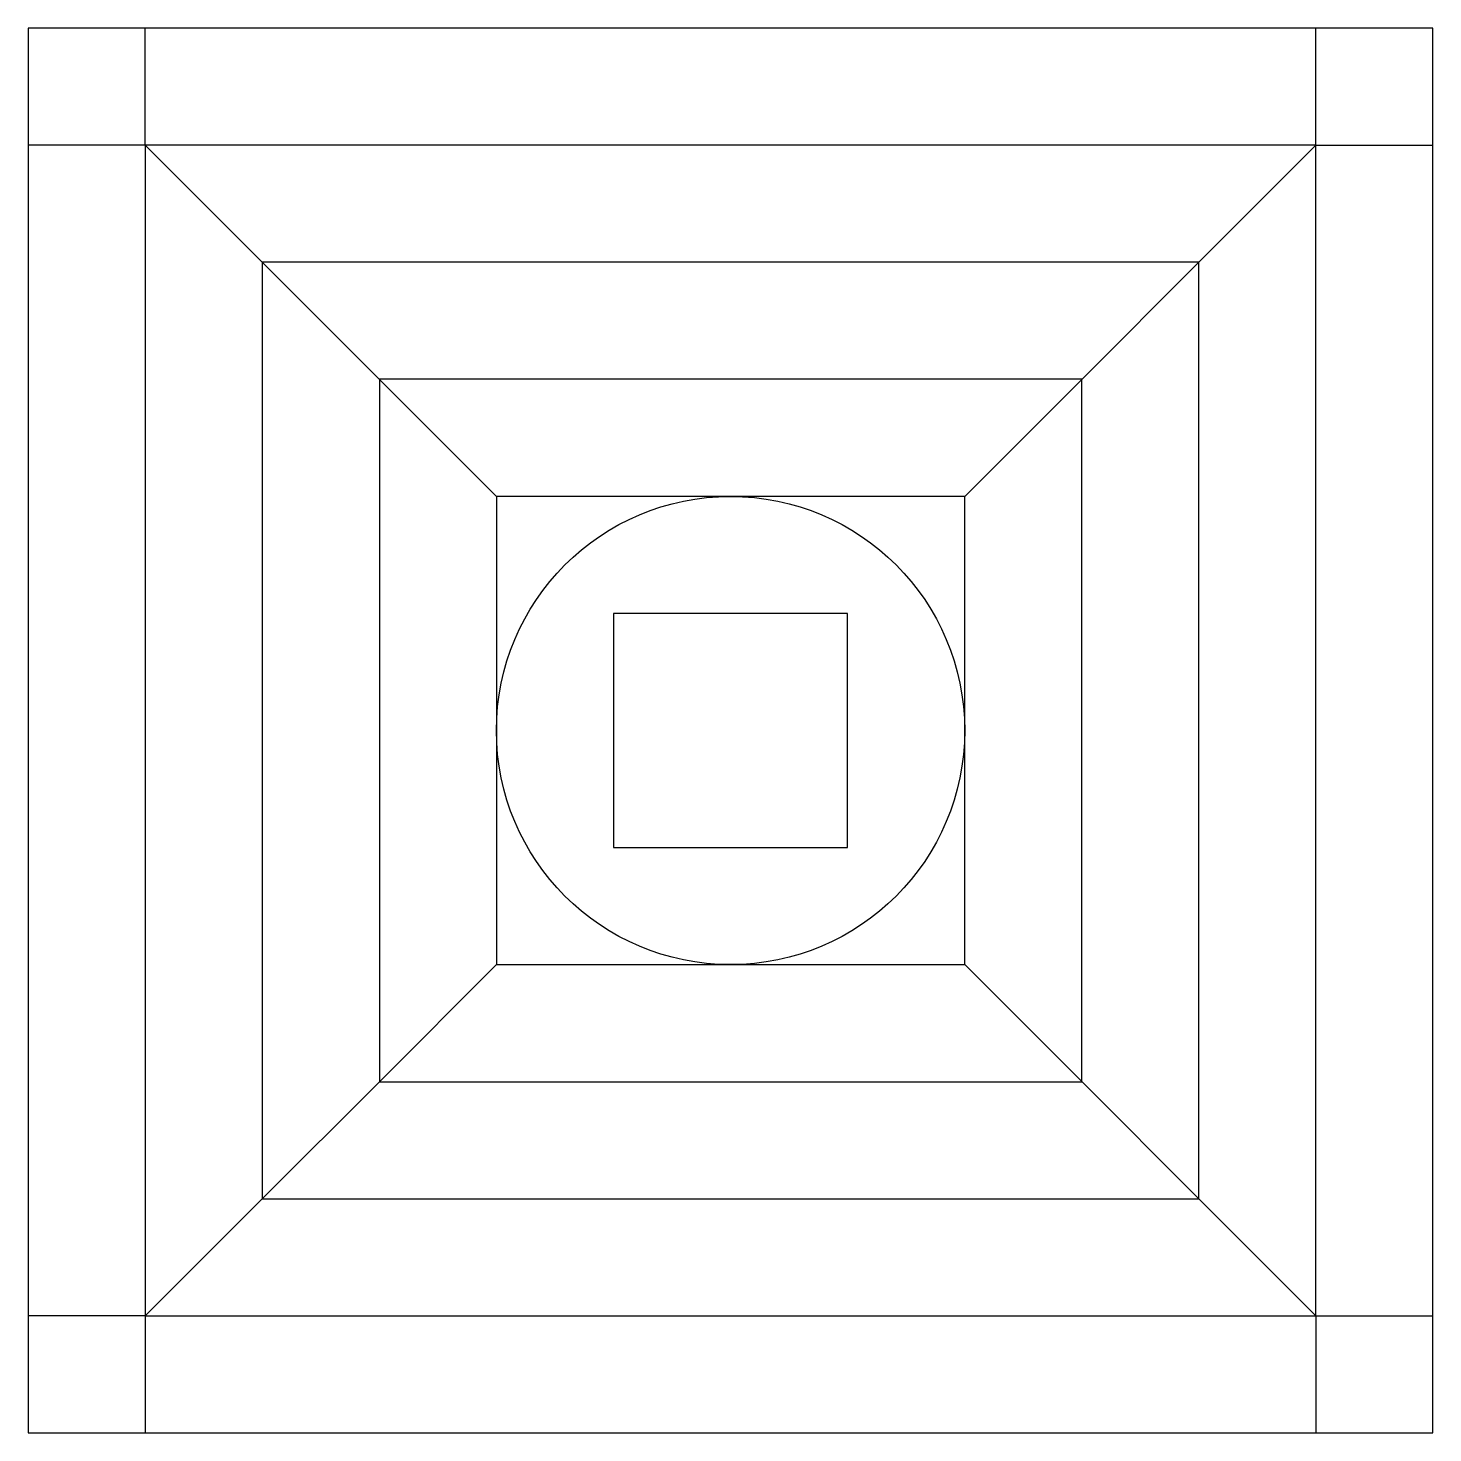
# Model space of a CAD drawing. Header units: inches. Extents: x 2842.8 to 2854.8, y 4836.8 to 4848.8.
import ezdxf

# ---------------------------------------------------------------- set-up
doc = ezdxf.new("R2010")
doc.units = ezdxf.units.IN
doc.header["$MEASUREMENT"] = 0

msp = doc.modelspace()

# ---------------------------------------------------------------- linework, layer by layer
at = {"color": 92}
for p, q in [((2843.797, 4847.753), (2843.797, 4848.753)), ((2853.797, 4847.753), (2853.797, 4848.753)), ((2843.797, 4847.753), (2842.797, 4847.753)), ((2846.797, 4844.753), (2843.797, 4847.753)), ((2850.797, 4844.753), (2853.797, 4847.753)), ((2853.797, 4847.753), (2854.797, 4847.753)), ((2845.797, 4839.753), (2846.797, 4840.753)), ((2850.797, 4840.753), (2853.797, 4837.753)), ((2844.797, 4838.753), (2845.797, 4839.753)), ((2843.797, 4837.753), (2844.797, 4838.753)), ((2843.797, 4837.753), (2842.797, 4837.753)), ((2843.797, 4837.753), (2843.797, 4836.753)), ((2853.797, 4837.753), (2853.797, 4836.753)), ((2853.797, 4837.753), (2854.797, 4837.753))]:
    msp.add_line(p, q, dxfattribs=at)
for points in [[(2842.797, 4836.753), (2854.797, 4836.753), (2854.797, 4848.753), (2842.797, 4848.753)], [(2843.797, 4837.753), (2853.797, 4837.753), (2853.797, 4847.753), (2843.797, 4847.753)], [(2844.797, 4838.753), (2852.797, 4838.753), (2852.797, 4846.753), (2844.797, 4846.753)], [(2845.797, 4839.753), (2851.797, 4839.753), (2851.797, 4845.753), (2845.797, 4845.753)], [(2846.797, 4840.753), (2850.797, 4840.753), (2850.797, 4844.753), (2846.797, 4844.753)], [(2847.797, 4841.753), (2849.797, 4841.753), (2849.797, 4843.753), (2847.797, 4843.753)]]:
    msp.add_lwpolyline(points, close=True, dxfattribs=at)
msp.add_circle((2848.797, 4842.753), 2, dxfattribs=at)

doc.saveas('drawing.dxf')
